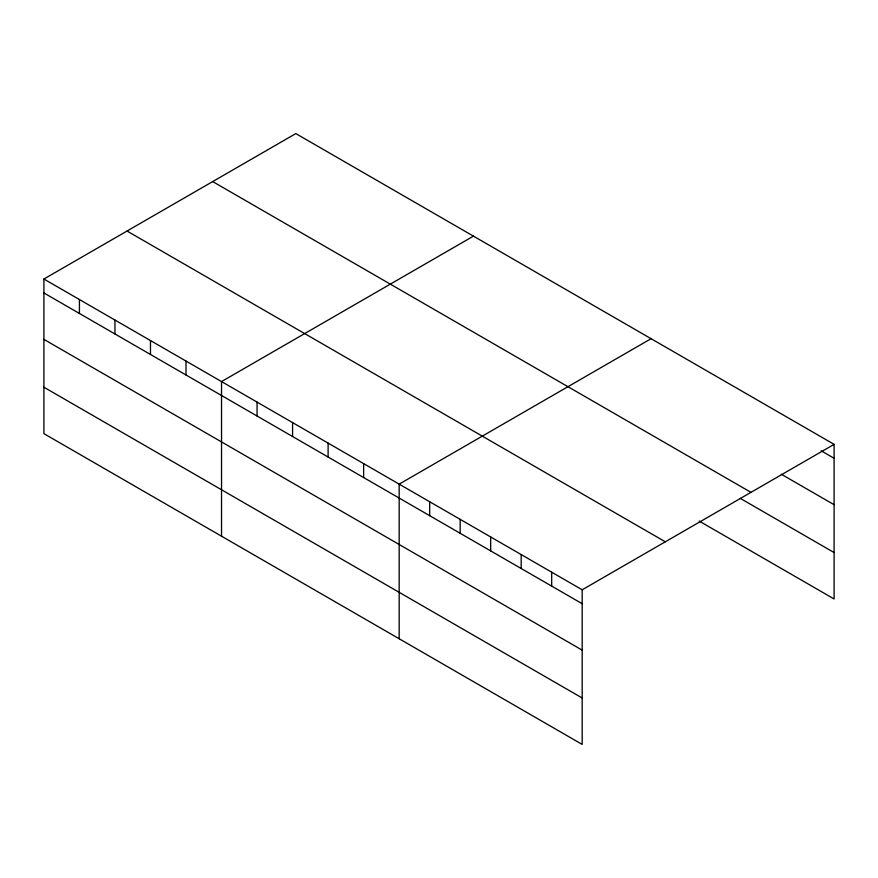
<?xml version="1.0" encoding="UTF-8"?>
<svg xmlns="http://www.w3.org/2000/svg" width="878" height="878" viewBox="0 0 878 878"><rect width="100%" height="100%" fill="white"/><g stroke="black" fill="none" stroke-linecap="round" stroke-linejoin="round"><path stroke-width="1.32" d="M582.18 650.148L582.18 589.796L43.9 279.028L43.9 433.644L582.18 744.412L582.18 650.148L43.9 339.369M699.184 521.082L834.1 598.972L834.1 444.356L295.82 133.588L43.9 279.028M473.451 236.138L221.53 381.579L221.53 536.195M651.081 338.699L399.172 484.14L399.172 638.756M582.18 589.796L834.1 444.356M821.193 450.82L834.1 458.272M781.31 474.23L834.1 504.707M212.685 181.581L750.964 492.349M740.242 498.353L834.1 552.547M127.036 231.035L665.315 541.803M43.9 292.945L582.18 603.724M43.9 387.209L582.18 697.988M551.68 572.193L551.68 586.109M521.181 554.578L521.181 568.494M490.67 536.974L490.67 550.89M460.171 519.359L460.171 533.275M429.671 501.744L429.671 515.66M363.635 463.628L363.635 477.544M328.109 443.116L328.109 457.032M292.583 422.603L292.583 436.52M257.056 402.091L257.056 416.007M186.004 361.067L186.004 374.994M150.478 340.565L150.478 354.482M114.952 320.053L114.952 333.969M79.426 299.541L79.426 313.457"/></g></svg>
